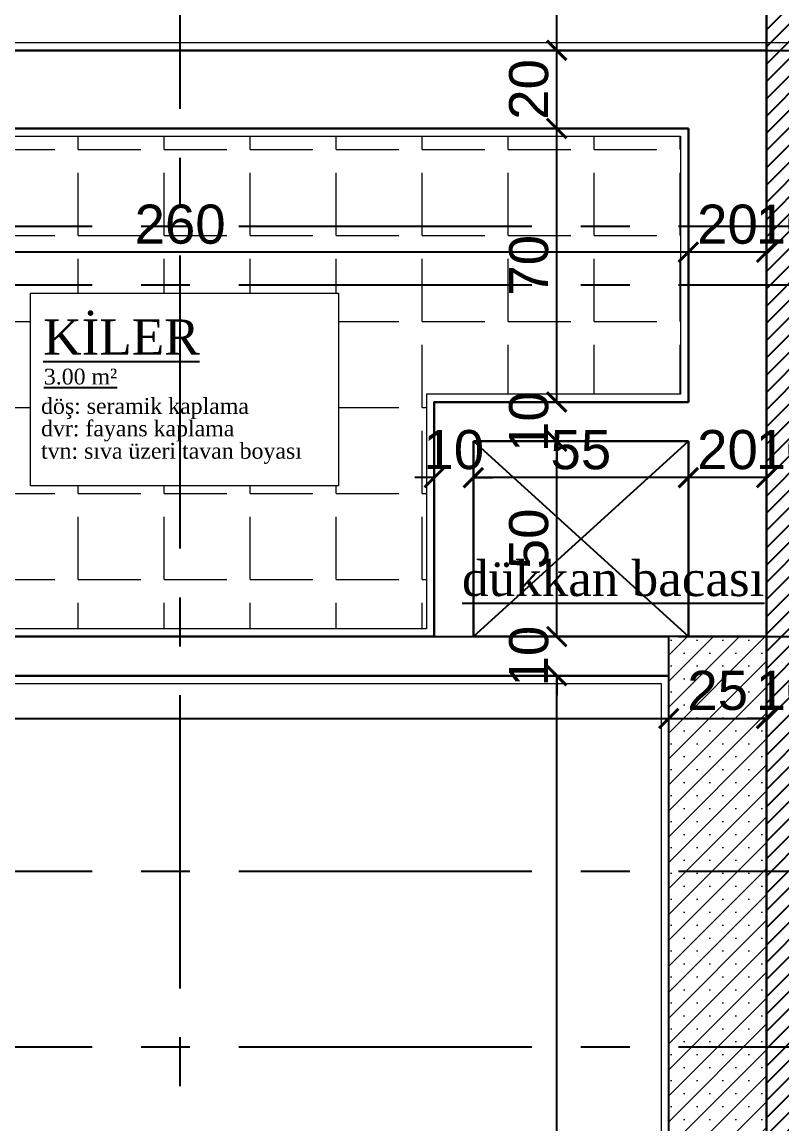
# Model space of a CAD drawing. Header units: millimetres. Extents: x 2778 to 13672, y 1832 to 5175.
# Drawn here: x 6221.1 to 6415.5, y 3230.5 to 3512.5 of the extents above; entities that cross this region are included whole.
import ezdxf

# ---------------------------------------------------------------- set-up
doc = ezdxf.new("R2010")
doc.units = ezdxf.units.MM
doc.linetypes.add('CENTER2', pattern=[112.5, 75, -12.5, 12.5, -12.5])
doc.linetypes.add('DASHDOT2', pattern=[12.7, 6.35, -3.175, 0, -3.175])
for name, color, linetype in [('0-HSL-HTC', 7, 'Continuous'), ('İÇÖLÇÜ', 7, 'Continuous'), ('Panel', 7, 'Continuous'), ('Yazi', 7, 'Continuous')]:
    doc.layers.add(name, color=color, linetype=linetype)
for name, color, linetype, lineweight in [('aks', 251, 'DASHDOT2', 35), ('duvar', 232, 'Continuous', 30), ('sıva iç', 21, 'Continuous', 0), ('yazı', 11, 'Continuous', 20), ('z - tarama', 251, 'Continuous', 18), ('ÖLÇÜ İÇ', 7, 'Continuous', 9)]:
    doc.layers.add(name, color=color, linetype=linetype, lineweight=lineweight)
doc.styles.get("Standard").update_dxf_attribs({"font": 'arial.ttf'})
doc.styles.add('Times roman', font='times.ttf')
doc.dimstyles.new('zulay iç ölçü', dxfattribs={"dimtxt": 10, "dimasz": 5, "dimexe": 0.18, "dimexo": 0, "dimgap": 2, "dimtad": 3, "dimdec": 0, "dimzin": 0, "dimdsep": 46, "dimtxsty": 'Standard', "dimblk": 'ARCHTICK', "dimcen": 0.09, "dimse1": 1, "dimse2": 1, "dimadec": 0, "dimazin": 0, "dimtfac": 1, "dimtdec": 0, "dimtix": 1, "dimtofl": 0, "dimtmove": 0, "dimatfit": 3, "dimldrblk": 'ARCHTICK', "dimfxl": 1, "dimtolj": 1, "dimtzin": 0, "dimarcsym": 0})

# ---------------------------------------------------------------- blocks, each defined once
blk = doc.blocks.new('IDE242Entity609')
at = {"layer": 'Panel', "linetype": 'Continuous', "lineweight": 5}
h = blk.add_hatch(dxfattribs=at)
h.set_pattern_fill('SACNCR', color=163, scale=50, style=0)
h.set_pattern_definition([(45, (0, 0), (-3.314563, 3.314563), []), (45, (3.3146, 0), (-3.314563, 3.314563), [0, -4.6875])])
h.paths.add_polyline_path([(3235, 715), (3235, 865), (3260, 865), (3260, 715)])
blk = doc.blocks.new('IDE242Entity611')
at = {"layer": 'Panel', "color": 164, "linetype": 'Continuous', "lineweight": -3}
blk.add_lwpolyline([(3260, 715), (3260, 865)], dxfattribs=at)
blk = doc.blocks.new('IDE242Entity612')
at = {"layer": 'Panel', "color": 164, "linetype": 'Continuous', "lineweight": -3}
blk.add_lwpolyline([(3260, 865), (3235, 865)], dxfattribs=at)
blk = doc.blocks.new('IDE242Entity613')
at = {"layer": 'Panel', "color": 164, "linetype": 'Continuous', "lineweight": -3}
blk.add_lwpolyline([(3235, 715), (3235, 865)], dxfattribs=at)
blk = doc.blocks.new('_ArchTick')
at = {"color": 0, "linetype": 'ByBlock', "const_width": 0.15}
blk.add_lwpolyline([(-0.5, -0.5), (0.5, 0.5)], dxfattribs=at)
blk = doc.blocks.new('*D2496')
at = {"layer": 'Defpoints', "color": 0, "transparency": 16777216}
for p in [(6386.58, 3334.3), (6386.58, 3334.3), (5991.58, 3330.23)]:
    blk.add_point(p, dxfattribs=at)
at = {"layer": 'ÖLÇÜ İÇ', "color": 0, "lineweight": -2, "transparency": 16777216}
blk.add_line((5991.58, 3334.3), (6386.58, 3334.3), dxfattribs=at)
at = {"layer": 'ÖLÇÜ İÇ', "color": 0, "lineweight": -2, "transparency": 16777216, "xscale": 5, "yscale": 5, "zscale": 5, "rotation": 180}
blk.add_blockref('_ArchTick', (5991.58, 3334.3), dxfattribs=at)
at = {"layer": 'ÖLÇÜ İÇ', "color": 0, "lineweight": -2, "transparency": 16777216, "xscale": 5, "yscale": 5, "zscale": 5}
blk.add_blockref('_ArchTick', (6386.58, 3334.3), dxfattribs=at)
at = {"layer": 'ÖLÇÜ İÇ', "color": 0, "transparency": 16777216, "insert": (6189.08, 3341.41), "char_height": 10, "attachment_point": 5}
blk.add_mtext('\\A1;395', dxfattribs=at)
blk = doc.blocks.new('*D2497')
at = {"layer": 'Defpoints', "color": 0, "transparency": 16777216}
for p in [(6386.58, 3334.3), (6411.58, 3334.3), (6411.58, 3334.3)]:
    blk.add_point(p, dxfattribs=at)
at = {"layer": 'ÖLÇÜ İÇ', "color": 0, "lineweight": -2, "transparency": 16777216}
blk.add_line((6386.58, 3334.3), (6411.58, 3334.3), dxfattribs=at)
at = {"layer": 'ÖLÇÜ İÇ', "color": 0, "lineweight": -2, "transparency": 16777216, "xscale": 5, "yscale": 5, "zscale": 5, "rotation": 180}
blk.add_blockref('_ArchTick', (6386.58, 3334.3), dxfattribs=at)
at = {"layer": 'ÖLÇÜ İÇ', "color": 0, "lineweight": -2, "transparency": 16777216, "xscale": 5, "yscale": 5, "zscale": 5}
blk.add_blockref('_ArchTick', (6411.58, 3334.3), dxfattribs=at)
at = {"layer": 'ÖLÇÜ İÇ', "color": 0, "transparency": 16777216, "insert": (6399.08, 3341.4), "char_height": 10, "attachment_point": 5}
blk.add_mtext('\\A1;25', dxfattribs=at)
blk = doc.blocks.new('*D2498')
at = {"layer": 'Defpoints', "color": 0, "transparency": 16777216}
for p in [(6411.58, 3334.3), (6421.58, 3334.3), (6421.58, 3334.3)]:
    blk.add_point(p, dxfattribs=at)
at = {"layer": 'ÖLÇÜ İÇ', "color": 0, "lineweight": -2, "transparency": 16777216}
for p, q in [((6411.58, 3334.3), (6406.58, 3334.3)), ((6421.58, 3334.3), (6426.58, 3334.3))]:
    blk.add_line(p, q, dxfattribs=at)
at = {"layer": 'ÖLÇÜ İÇ', "color": 0, "lineweight": -2, "transparency": 16777216, "xscale": 5, "yscale": 5, "zscale": 5}
blk.add_blockref('_ArchTick', (6411.58, 3334.3), dxfattribs=at)
at = {"layer": 'ÖLÇÜ İÇ', "color": 0, "lineweight": -2, "transparency": 16777216, "xscale": 5, "yscale": 5, "zscale": 5, "rotation": 180}
blk.add_blockref('_ArchTick', (6421.58, 3334.3), dxfattribs=at)
at = {"layer": 'ÖLÇÜ İÇ', "color": 0, "transparency": 16777216, "insert": (6416.58, 3341.4), "char_height": 10, "attachment_point": 5}
blk.add_mtext('\\A1;10', dxfattribs=at)
blk = doc.blocks.new('*D2499')
at = {"layer": 'Defpoints', "color": 0, "transparency": 16777216}
for p in [(6411.58, 3453.58), (6411.58, 3453.58), (6421.58, 3453.58)]:
    blk.add_point(p, dxfattribs=at)
at = {"layer": 'ÖLÇÜ İÇ', "color": 0, "lineweight": -2, "transparency": 16777216}
for p, q in [((6411.58, 3453.58), (6406.58, 3453.58)), ((6421.58, 3453.58), (6426.58, 3453.58))]:
    blk.add_line(p, q, dxfattribs=at)
at = {"layer": 'ÖLÇÜ İÇ', "color": 0, "lineweight": -2, "transparency": 16777216, "xscale": 5, "yscale": 5, "zscale": 5}
blk.add_blockref('_ArchTick', (6411.58, 3453.58), dxfattribs=at)
at = {"layer": 'ÖLÇÜ İÇ', "color": 0, "lineweight": -2, "transparency": 16777216, "xscale": 5, "yscale": 5, "zscale": 5, "rotation": 180}
blk.add_blockref('_ArchTick', (6421.58, 3453.58), dxfattribs=at)
at = {"layer": 'ÖLÇÜ İÇ', "color": 0, "transparency": 16777216, "insert": (6416.58, 3460.69), "char_height": 10, "attachment_point": 5}
blk.add_mtext('\\A1;10', dxfattribs=at)
blk = doc.blocks.new('*D2500')
at = {"layer": 'Defpoints', "color": 0, "transparency": 16777216}
for p in [(6391.58, 3453.58), (6391.58, 3453.58), (6411.58, 3453.58)]:
    blk.add_point(p, dxfattribs=at)
at = {"layer": 'ÖLÇÜ İÇ', "color": 0, "lineweight": -2, "transparency": 16777216}
blk.add_line((6411.58, 3453.58), (6391.58, 3453.58), dxfattribs=at)
at = {"layer": 'ÖLÇÜ İÇ', "color": 0, "lineweight": -2, "transparency": 16777216, "xscale": 5, "yscale": 5, "zscale": 5, "rotation": 180}
blk.add_blockref('_ArchTick', (6391.58, 3453.58), dxfattribs=at)
at = {"layer": 'ÖLÇÜ İÇ', "color": 0, "lineweight": -2, "transparency": 16777216, "xscale": 5, "yscale": 5, "zscale": 5}
blk.add_blockref('_ArchTick', (6411.58, 3453.58), dxfattribs=at)
at = {"layer": 'ÖLÇÜ İÇ', "color": 0, "transparency": 16777216, "insert": (6401.58, 3460.69), "char_height": 10, "attachment_point": 5}
blk.add_mtext('\\A1;20', dxfattribs=at)
blk = doc.blocks.new('*D2501')
at = {"layer": 'Defpoints', "color": 0, "transparency": 16777216}
for p in [(6131.58, 3462.4), (6131.58, 3453.58), (6391.58, 3453.58)]:
    blk.add_point(p, dxfattribs=at)
at = {"layer": 'ÖLÇÜ İÇ', "color": 0, "lineweight": -2, "transparency": 16777216}
blk.add_line((6391.58, 3453.58), (6131.58, 3453.58), dxfattribs=at)
at = {"layer": 'ÖLÇÜ İÇ', "color": 0, "lineweight": -2, "transparency": 16777216, "xscale": 5, "yscale": 5, "zscale": 5, "rotation": 180}
blk.add_blockref('_ArchTick', (6131.58, 3453.58), dxfattribs=at)
at = {"layer": 'ÖLÇÜ İÇ', "color": 0, "lineweight": -2, "transparency": 16777216, "xscale": 5, "yscale": 5, "zscale": 5}
blk.add_blockref('_ArchTick', (6391.58, 3453.58), dxfattribs=at)
at = {"layer": 'ÖLÇÜ İÇ', "color": 0, "transparency": 16777216, "insert": (6261.58, 3460.69), "char_height": 10, "attachment_point": 5}
blk.add_mtext('\\A1;260', dxfattribs=at)
blk = doc.blocks.new('*D2537')
at = {"layer": 'Defpoints', "color": 0, "transparency": 16777216}
for p in [(6357.9, 3345.23), (6357.9, 3345.23), (6357.9, 2640.23)]:
    blk.add_point(p, dxfattribs=at)
at = {"layer": 'ÖLÇÜ İÇ', "color": 0, "lineweight": -2, "transparency": 16777216}
blk.add_line((6357.9, 2640.23), (6357.9, 3345.23), dxfattribs=at)
at = {"layer": 'ÖLÇÜ İÇ', "color": 0, "lineweight": -2, "transparency": 16777216, "xscale": 5, "yscale": 5, "zscale": 5}
for p, rotation in [((6357.9, 3345.23), 90), ((6357.9, 2640.23), 270)]:
    blk.add_blockref('_ArchTick', p, dxfattribs=dict(at, rotation=rotation))
at = {"layer": 'ÖLÇÜ İÇ', "color": 0, "transparency": 16777216, "insert": (6350.79, 2992.73), "char_height": 10, "attachment_point": 5, "rotation": 90}
blk.add_mtext('\\A1;705', dxfattribs=at)
blk = doc.blocks.new('*D2538')
at = {"layer": 'Defpoints', "color": 0, "transparency": 16777216}
for p in [(6357.9, 3355.23), (6357.9, 3355.23), (6357.9, 3345.23)]:
    blk.add_point(p, dxfattribs=at)
at = {"layer": 'ÖLÇÜ İÇ', "color": 0, "lineweight": -2, "transparency": 16777216}
for p, q in [((6357.9, 3355.23), (6357.9, 3360.23)), ((6357.9, 3345.23), (6357.9, 3340.23))]:
    blk.add_line(p, q, dxfattribs=at)
at = {"layer": 'ÖLÇÜ İÇ', "color": 0, "lineweight": -2, "transparency": 16777216, "xscale": 5, "yscale": 5, "zscale": 5}
for p, rotation in [((6357.9, 3355.23), 270), ((6357.9, 3345.23), 90)]:
    blk.add_blockref('_ArchTick', p, dxfattribs=dict(at, rotation=rotation))
at = {"layer": 'ÖLÇÜ İÇ', "color": 0, "transparency": 16777216, "insert": (6350.79, 3350.23), "char_height": 10, "attachment_point": 5, "rotation": 90}
blk.add_mtext('\\A1;10', dxfattribs=at)
blk = doc.blocks.new('*D2539')
at = {"layer": 'Defpoints', "color": 0, "transparency": 16777216}
for p in [(6357.9, 3405.23), (6357.9, 3405.23), (6357.9, 3355.23)]:
    blk.add_point(p, dxfattribs=at)
at = {"layer": 'ÖLÇÜ İÇ', "color": 0, "lineweight": -2, "transparency": 16777216}
blk.add_line((6357.9, 3355.23), (6357.9, 3405.23), dxfattribs=at)
at = {"layer": 'ÖLÇÜ İÇ', "color": 0, "lineweight": -2, "transparency": 16777216, "xscale": 5, "yscale": 5, "zscale": 5}
for p, rotation in [((6357.9, 3405.23), 90), ((6357.9, 3355.23), 270)]:
    blk.add_blockref('_ArchTick', p, dxfattribs=dict(at, rotation=rotation))
at = {"layer": 'ÖLÇÜ İÇ', "color": 0, "transparency": 16777216, "insert": (6350.79, 3380.23), "char_height": 10, "attachment_point": 5, "rotation": 90}
blk.add_mtext('\\A1;50', dxfattribs=at)
blk = doc.blocks.new('*D2540')
at = {"layer": 'Defpoints', "color": 0, "transparency": 16777216}
for p in [(6357.9, 3415.23), (6357.9, 3415.23), (6357.9, 3405.23)]:
    blk.add_point(p, dxfattribs=at)
at = {"layer": 'ÖLÇÜ İÇ', "color": 0, "lineweight": -2, "transparency": 16777216}
for p, q in [((6357.9, 3415.23), (6357.9, 3420.23)), ((6357.9, 3405.23), (6357.9, 3400.23))]:
    blk.add_line(p, q, dxfattribs=at)
at = {"layer": 'ÖLÇÜ İÇ', "color": 0, "lineweight": -2, "transparency": 16777216, "xscale": 5, "yscale": 5, "zscale": 5}
for p, rotation in [((6357.9, 3415.23), 270), ((6357.9, 3405.23), 90)]:
    blk.add_blockref('_ArchTick', p, dxfattribs=dict(at, rotation=rotation))
at = {"layer": 'ÖLÇÜ İÇ', "color": 0, "transparency": 16777216, "insert": (6350.79, 3410.23), "char_height": 10, "attachment_point": 5, "rotation": 90}
blk.add_mtext('\\A1;10', dxfattribs=at)
blk = doc.blocks.new('*D2541')
at = {"layer": 'Defpoints', "color": 0, "transparency": 16777216}
for p in [(6357.9, 3485.23), (6357.9, 3485.23), (6357.9, 3415.23)]:
    blk.add_point(p, dxfattribs=at)
at = {"layer": 'ÖLÇÜ İÇ', "color": 0, "lineweight": -2, "transparency": 16777216}
blk.add_line((6357.9, 3415.23), (6357.9, 3485.23), dxfattribs=at)
at = {"layer": 'ÖLÇÜ İÇ', "color": 0, "lineweight": -2, "transparency": 16777216, "xscale": 5, "yscale": 5, "zscale": 5}
for p, rotation in [((6357.9, 3485.23), 90), ((6357.9, 3415.23), 270)]:
    blk.add_blockref('_ArchTick', p, dxfattribs=dict(at, rotation=rotation))
at = {"layer": 'ÖLÇÜ İÇ', "color": 0, "transparency": 16777216, "insert": (6350.79, 3450.23), "char_height": 10, "attachment_point": 5, "rotation": 90}
blk.add_mtext('\\A1;70', dxfattribs=at)
blk = doc.blocks.new('*D2542')
at = {"layer": 'Defpoints', "color": 0, "transparency": 16777216}
for p in [(6357.9, 3505.23), (6357.9, 3505.23), (6357.9, 3485.23)]:
    blk.add_point(p, dxfattribs=at)
at = {"layer": 'ÖLÇÜ İÇ', "color": 0, "lineweight": -2, "transparency": 16777216}
blk.add_line((6357.9, 3485.23), (6357.9, 3505.23), dxfattribs=at)
at = {"layer": 'ÖLÇÜ İÇ', "color": 0, "lineweight": -2, "transparency": 16777216, "xscale": 5, "yscale": 5, "zscale": 5}
for p, rotation in [((6357.9, 3505.23), 90), ((6357.9, 3485.23), 270)]:
    blk.add_blockref('_ArchTick', p, dxfattribs=dict(at, rotation=rotation))
at = {"layer": 'ÖLÇÜ İÇ', "color": 0, "transparency": 16777216, "insert": (6350.79, 3495.23), "char_height": 10, "attachment_point": 5, "rotation": 90}
blk.add_mtext('\\A1;20', dxfattribs=at)
blk = doc.blocks.new('*D2548')
at = {"layer": 'Defpoints', "color": 0, "transparency": 16777216}
for p in [(6411.58, 3395.9), (6411.58, 3395.9), (6421.58, 3395.9)]:
    blk.add_point(p, dxfattribs=at)
at = {"layer": 'ÖLÇÜ İÇ', "color": 0, "lineweight": -2, "transparency": 16777216}
for p, q in [((6411.58, 3395.9), (6406.58, 3395.9)), ((6421.58, 3395.9), (6426.58, 3395.9))]:
    blk.add_line(p, q, dxfattribs=at)
at = {"layer": 'ÖLÇÜ İÇ', "color": 0, "lineweight": -2, "transparency": 16777216, "xscale": 5, "yscale": 5, "zscale": 5}
blk.add_blockref('_ArchTick', (6411.58, 3395.9), dxfattribs=at)
at = {"layer": 'ÖLÇÜ İÇ', "color": 0, "lineweight": -2, "transparency": 16777216, "xscale": 5, "yscale": 5, "zscale": 5, "rotation": 180}
blk.add_blockref('_ArchTick', (6421.58, 3395.9), dxfattribs=at)
at = {"layer": 'ÖLÇÜ İÇ', "color": 0, "transparency": 16777216, "insert": (6416.58, 3403.01), "char_height": 10, "attachment_point": 5}
blk.add_mtext('\\A1;10', dxfattribs=at)
blk = doc.blocks.new('*D2549')
at = {"layer": 'Defpoints', "color": 0, "transparency": 16777216}
for p in [(6391.58, 3395.9), (6391.58, 3395.9), (6411.58, 3395.9)]:
    blk.add_point(p, dxfattribs=at)
at = {"layer": 'ÖLÇÜ İÇ', "color": 0, "lineweight": -2, "transparency": 16777216}
blk.add_line((6411.58, 3395.9), (6391.58, 3395.9), dxfattribs=at)
at = {"layer": 'ÖLÇÜ İÇ', "color": 0, "lineweight": -2, "transparency": 16777216, "xscale": 5, "yscale": 5, "zscale": 5, "rotation": 180}
blk.add_blockref('_ArchTick', (6391.58, 3395.9), dxfattribs=at)
at = {"layer": 'ÖLÇÜ İÇ', "color": 0, "lineweight": -2, "transparency": 16777216, "xscale": 5, "yscale": 5, "zscale": 5}
blk.add_blockref('_ArchTick', (6411.58, 3395.9), dxfattribs=at)
at = {"layer": 'ÖLÇÜ İÇ', "color": 0, "transparency": 16777216, "insert": (6401.58, 3403.01), "char_height": 10, "attachment_point": 5}
blk.add_mtext('\\A1;20', dxfattribs=at)
blk = doc.blocks.new('*D2550')
at = {"layer": 'Defpoints', "color": 0, "transparency": 16777216}
for p in [(6336.58, 3395.9), (6336.58, 3395.9), (6391.58, 3395.9)]:
    blk.add_point(p, dxfattribs=at)
at = {"layer": 'ÖLÇÜ İÇ', "color": 0, "lineweight": -2, "transparency": 16777216}
blk.add_line((6391.58, 3395.9), (6336.58, 3395.9), dxfattribs=at)
at = {"layer": 'ÖLÇÜ İÇ', "color": 0, "lineweight": -2, "transparency": 16777216, "xscale": 5, "yscale": 5, "zscale": 5, "rotation": 180}
blk.add_blockref('_ArchTick', (6336.58, 3395.9), dxfattribs=at)
at = {"layer": 'ÖLÇÜ İÇ', "color": 0, "lineweight": -2, "transparency": 16777216, "xscale": 5, "yscale": 5, "zscale": 5}
blk.add_blockref('_ArchTick', (6391.58, 3395.9), dxfattribs=at)
at = {"layer": 'ÖLÇÜ İÇ', "color": 0, "transparency": 16777216, "insert": (6364.08, 3402.99), "char_height": 10, "attachment_point": 5}
blk.add_mtext('\\A1;55', dxfattribs=at)
blk = doc.blocks.new('*D2551')
at = {"layer": 'Defpoints', "color": 0, "transparency": 16777216}
for p in [(6326.58, 3395.9), (6326.58, 3395.9), (6336.58, 3395.9)]:
    blk.add_point(p, dxfattribs=at)
at = {"layer": 'ÖLÇÜ İÇ', "color": 0, "lineweight": -2, "transparency": 16777216}
for p, q in [((6326.58, 3395.9), (6321.58, 3395.9)), ((6336.58, 3395.9), (6341.58, 3395.9))]:
    blk.add_line(p, q, dxfattribs=at)
at = {"layer": 'ÖLÇÜ İÇ', "color": 0, "lineweight": -2, "transparency": 16777216, "xscale": 5, "yscale": 5, "zscale": 5}
blk.add_blockref('_ArchTick', (6326.58, 3395.9), dxfattribs=at)
at = {"layer": 'ÖLÇÜ İÇ', "color": 0, "lineweight": -2, "transparency": 16777216, "xscale": 5, "yscale": 5, "zscale": 5, "rotation": 180}
blk.add_blockref('_ArchTick', (6336.58, 3395.9), dxfattribs=at)
at = {"layer": 'ÖLÇÜ İÇ', "color": 0, "transparency": 16777216, "insert": (6331.58, 3403.01), "char_height": 10, "attachment_point": 5}
blk.add_mtext('\\A1;10', dxfattribs=at)

msp = doc.modelspace()

# ---------------------------------------------------------------- hatches: boundary and pattern name
at = {"layer": '0-HSL-HTC'}
h = msp.add_hatch(dxfattribs=at)
h.set_pattern_fill('ANSI31', color=2, scale=25)
h.set_pattern_definition([(45, (-1057024.509, 409725.164), (-2.209708691, 2.209708691), [])])
h.paths.add_polyline_path([(6411.58, 4690.23), (6421.58, 4690.23), (6421.58, 2620.23), (6411.58, 2620.23)])
at = {"layer": 'z - tarama'}
h = msp.add_hatch(dxfattribs=at)
h.set_pattern_fill('ANGLE', color=252, scale=80, style=0)
h.set_pattern_definition([(0, (-1057024.51, 410259.85), (0, 22), [16, -6]), (90, (-1057024.51, 410259.85), (-22, 1e-15), [16, -6])])
h.paths.add_polyline_path([(6261.58, 3445.23), (6167.72, 3445.23, 0.101498), (6134.33, 3453.16, 0.416778), (6134.58, 3453.41), (6134.58, 3458.16), (6133.58, 3458.16), (6133.58, 3483.23), (6261.58, 3483.23)])
h.paths.add_polyline_path([(6389.58, 3445.23), (6261.58, 3445.23), (6261.58, 3483.23), (6389.58, 3483.23)])
h.paths.add_polyline_path([(6389.58, 3417.23), (6324.58, 3417.23), (6324.58, 3357.23), (6261.58, 3357.23), (6261.58, 3393.82), (6302.1, 3393.82), (6302.1, 3443.07), (6261.58, 3443.07), (6261.58, 3445.23), (6389.58, 3445.23)])
h.paths.add_polyline_path([(6261.58, 3357.23), (6133.58, 3357.23), (6133.58, 3360.16), (6134.58, 3360.16), (6134.58, 3365.16), (6133.58, 3365.16), (6133.58, 3366.96), (6134.04, 3366.96, 1), (6135.24, 3366.96), (6135.7, 3366.96), (6136.34, 3366.32), (6136.97, 3366.96), (6218.98, 3366.96, 0.191599), (6195.64, 3425.62), (6195.66, 3425.65), (6193.96, 3427.34, 0.093791), (6167.72, 3445.23), (6261.58, 3445.23), (6261.58, 3443.07), (6223.32, 3443.07), (6223.32, 3393.82), (6261.58, 3393.82)])

# ---------------------------------------------------------------- linework, layer by layer
at = {"layer": 'aks', "color": 251, "linetype": 'CENTER2', "lineweight": -3}
for points in [[(6261.58, 2140.23), (6261.58, 5100.23)], [(6411.58, 2140.23), (6411.58, 5100.23)], [(2901.58, 3505.23), (8131.58, 3505.23)], [(2901.58, 3460.23), (8131.58, 3460.23)], [(2901.58, 3445.23), (8131.58, 3445.23)], [(2901.58, 3355.23), (8131.58, 3355.23)], [(2901.58, 3295.23), (8131.58, 3295.23)], [(2901.58, 3250.23), (8131.58, 3250.23)]]:
    msp.add_lwpolyline(points, dxfattribs=at)
at = {"layer": 'duvar', "lineweight": 30}
for p, q in [((5261.58, 3505.23), (6411.58, 3505.23)), ((6131.58, 3485.23), (6391.58, 3485.23)), ((6391.58, 3485.23), (6391.58, 3415.23)), ((6391.58, 3405.23), (6336.58, 3405.23)), ((6336.58, 3405.23), (6336.58, 3355.23)), ((6391.58, 3355.23), (6391.58, 3405.23)), ((6131.58, 3355.23), (6326.58, 3355.23)), ((6336.58, 3355.23), (6386.58, 3355.23)), ((5991.58, 3345.23), (6386.58, 3345.23))]:
    msp.add_line(p, q, dxfattribs=at)
for points in [[(6411.58, 3505.23), (6411.58, 3355.23)], [(6391.58, 3415.23), (6326.58, 3415.23), (6326.58, 3355.23)]]:
    msp.add_lwpolyline(points, dxfattribs=at)
at = {"layer": 'İÇÖLÇÜ'}
msp.add_line((6357.9, 3505.23), (6357.9, 3805.23), dxfattribs=at)
at = {"layer": 'sıva iç'}
msp.add_line((5343.58, 3507.23), (6419.58, 3507.23), dxfattribs=at)
for points in [[(6133.58, 3483.23), (6389.58, 3483.23), (6389.58, 3417.23), (6324.58, 3417.23), (6324.58, 3357.23), (6133.58, 3357.23)], [(5993.58, 3343.23), (6384.58, 3343.23), (6384.58, 3203.23), (6389.58, 3203.23), (6389.58, 2902.23), (6384.58, 2902.23), (6384.58, 2748.23), (6389.58, 2748.23), (6389.58, 2642.23), (5993.58, 2642.23)]]:
    msp.add_lwpolyline(points, close=True, dxfattribs=at)
at = {"layer": 'Yazi', "color": 2}
for p, q in [((6336.58, 3355.23), (6391.58, 3405.23)), ((6391.58, 3355.23), (6336.58, 3405.23))]:
    msp.add_line(p, q, dxfattribs=at)
at = {"layer": 'yazı'}
msp.add_lwpolyline([(6223.32, 3443.07), (6302.1, 3443.07), (6302.1, 3393.82), (6223.32, 3393.82)], close=True, dxfattribs=at)
at = {"layer": 'ÖLÇÜ İÇ', "color": 3, "lineweight": 30}
msp.add_lwpolyline([(6411.58, 4690.23), (6421.58, 4690.23), (6421.58, 2620.23), (6411.58, 2620.23)], close=True, dxfattribs=at)

# ---------------------------------------------------------------- block references
at = {"layer": 'İÇÖLÇÜ', "xscale": 5, "yscale": 5, "zscale": 5, "rotation": 270}
msp.add_blockref('_ArchTick', (6357.9, 3505.23), dxfattribs=at)
at = {"layer": 'Panel'}
for name in ['IDE242Entity609', 'IDE242Entity612', 'IDE242Entity613', 'IDE242Entity611']:
    msp.add_blockref(name, (3151.58, 2490.23), dxfattribs=at)

# ---------------------------------------------------------------- texts
at = {"layer": 'Yazi', "style": 'Times roman'}
for s, height, p in [('%%UKİLER', 8.996, (6226.58, 3427.39)), ('%%U3.00 m²', 4.037, (6226.73, 3419.74))]:
    msp.add_text(s, height=height, dxfattribs=at).set_placement(p)
at = {"layer": 'Yazi', "color": 2, "style": 'Times roman'}
msp.add_text('%%Udükkan bacası', height=8.9957, dxfattribs=at).set_placement((6333.68, 3365.6))
at = {"layer": 'yazı', "style": 'Times roman'}
for s, p in [('döş: seramik kaplama', (6226.01, 3412.22)), ('dvr: fayans kaplama', (6226.01, 3406.48)), ('tvn: sıva üzeri tavan boyası', (6226.01, 3400.74))]:
    msp.add_text(s, height=4.0366, dxfattribs=at).set_placement(p)

# ---------------------------------------------------------------- dimensions: what is measured, and where the dimension line sits
at = {"layer": 'ÖLÇÜ İÇ'}
for base, p1, p2, picture, middle in [((6357.9, 3505.23), (6357.9, 3485.23), (6357.9, 3505.23), '*D2542', (6350.79, 3495.23)), ((6357.9, 3485.23), (6357.9, 3415.23), (6357.9, 3485.23), '*D2541', (6350.79, 3450.23)), ((6357.9, 3415.23), (6357.9, 3405.23), (6357.9, 3415.23), '*D2540', (6350.79, 3410.23)), ((6357.9, 3405.23), (6357.9, 3355.23), (6357.9, 3405.23), '*D2539', (6350.79, 3380.23)), ((6357.9, 3355.23), (6357.9, 3345.23), (6357.9, 3355.23), '*D2538', (6350.79, 3350.23)), ((6357.9, 3345.23), (6357.9, 2640.23), (6357.9, 3345.23), '*D2537', (6350.79, 2992.73))]:
    dim = msp.add_linear_dim(base=base, p1=p1, p2=p2, angle=270, dimstyle='zulay iç ölçü', override={"dimtmove": 1}, dxfattribs=at)
    dim.commit()
    dim.dimension.update_dxf_attribs({"geometry": picture, "text_midpoint": middle})
for base, p1, p2, picture, middle in [((6131.58, 3453.58), (6391.58, 3453.58), (6131.58, 3462.4), '*D2501', (6261.58, 3460.69)), ((6391.58, 3453.58), (6411.58, 3453.58), (6391.58, 3453.58), '*D2500', (6401.58, 3460.69)), ((6326.58, 3395.9), (6336.58, 3395.9), (6326.58, 3395.9), '*D2551', (6331.58, 3403.01)), ((6336.58, 3395.9), (6391.58, 3395.9), (6336.58, 3395.9), '*D2550', (6364.08, 3402.99)), ((6391.58, 3395.9), (6411.58, 3395.9), (6391.58, 3395.9), '*D2549', (6401.58, 3403.01)), ((6386.58, 3334.3), (5991.58, 3330.23), (6386.58, 3334.3), '*D2496', (6189.08, 3341.41)), ((6411.58, 3334.3), (6386.58, 3334.3), (6411.58, 3334.3), '*D2497', (6399.08, 3341.4)), ((6421.58, 3334.3), (6411.58, 3334.3), (6421.58, 3334.3), '*D2498', (6416.58, 3341.4))]:
    dim = msp.add_linear_dim(base=base, p1=p1, p2=p2, dimstyle='zulay iç ölçü', override={"dimtmove": 1}, dxfattribs=at)
    dim.commit()
    dim.dimension.update_dxf_attribs({"geometry": picture, "text_midpoint": middle})
for base, p1, p2, picture, middle in [((6411.58, 3453.58), (6421.58, 3453.58), (6411.58, 3453.58), '*D2499', (6416.58, 3460.69)), ((6411.58, 3395.9), (6421.58, 3395.9), (6411.58, 3395.9), '*D2548', (6416.58, 3403.01))]:
    dim = msp.add_linear_dim(base=base, p1=p1, p2=p2, dimstyle='zulay iç ölçü', dxfattribs=at)
    dim.commit()
    dim.dimension.update_dxf_attribs({"geometry": picture, "text_midpoint": middle})

doc.saveas('drawing.dxf')
